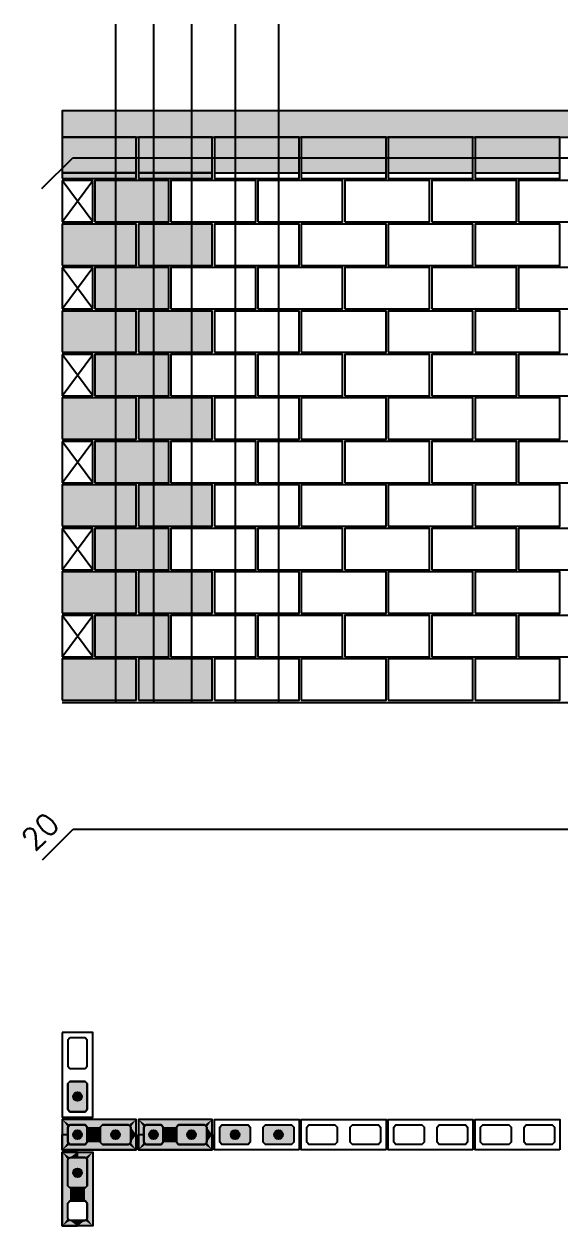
# Model space of a CAD drawing. Extents: x -1.9 to 86, y -1.6 to 61.
# Drawn here: x 8.35 to 13.29, y 18.22 to 29.28 of the extents above; entities that cross this region are included whole.
import ezdxf

# ---------------------------------------------------------------- set-up
doc = ezdxf.new("R2010")
doc.units = 0
doc.header["$MEASUREMENT"] = 0
for name, color, linetype in [('PENA_01', 1, 'CONTINUOUS'), ('PENA_02', 2, 'CONTINUOUS'), ('PENA_03', 3, 'CONTINUOUS'), ('PENA_05', 5, 'CONTINUOUS'), ('PENA_09', 254, 'CONTINUOUS'), ('PENA_11', 252, 'CONTINUOUS'), ('PENA_21', 100, 'CONTINUOUS')]:
    doc.layers.add(name, color=color, linetype=linetype)
doc.styles.get("Standard").update_dxf_attribs({"font": 'ROMANS.SHX'})

msp = doc.modelspace()

# ---------------------------------------------------------------- linework, layer by layer
at = {"layer": 'PENA_01', "linetype": 'Continuous'}
for p, q in [((8.703, 27.908), (9.383, 27.908)), ((9.403, 27.908), (10.083, 27.908)), ((10.103, 27.908), (10.883, 27.908)), ((10.903, 27.908), (11.683, 27.908)), ((11.703, 27.908), (12.483, 27.908)), ((12.503, 27.908), (13.283, 27.908))]:
    msp.add_line(p, q, dxfattribs=at)
for points in [[(8.773, 19.951), (8.753, 19.931), (8.753, 19.691), (8.773, 19.671), (8.913, 19.671), (8.933, 19.691), (8.933, 19.931), (8.913, 19.951), (8.773, 19.951)], [(8.773, 19.551), (8.753, 19.531), (8.753, 19.291), (8.773, 19.271), (8.913, 19.271), (8.933, 19.291), (8.933, 19.531), (8.913, 19.551), (8.773, 19.551)], [(8.773, 18.971), (8.913, 18.971), (8.933, 18.991), (8.933, 19.131), (8.913, 19.151), (8.773, 19.151), (8.753, 19.131), (8.753, 18.991), (8.773, 18.971)], [(9.073, 18.971), (9.313, 18.971), (9.333, 18.991), (9.333, 19.131), (9.313, 19.151), (9.073, 19.151), (9.053, 19.131), (9.053, 18.991), (9.073, 18.971)], [(9.473, 18.971), (9.613, 18.971), (9.633, 18.991), (9.633, 19.131), (9.613, 19.151), (9.473, 19.151), (9.453, 19.131), (9.453, 18.991), (9.473, 18.971)], [(9.773, 18.971), (10.013, 18.971), (10.033, 18.991), (10.033, 19.131), (10.013, 19.151), (9.773, 19.151), (9.753, 19.131), (9.753, 18.991), (9.773, 18.971)], [(10.433, 18.991), (10.413, 18.971), (10.173, 18.971), (10.153, 18.991), (10.153, 19.131), (10.173, 19.151), (10.413, 19.151), (10.433, 19.131), (10.433, 18.991)], [(10.833, 18.991), (10.813, 18.971), (10.573, 18.971), (10.553, 18.991), (10.553, 19.131), (10.573, 19.151), (10.813, 19.151), (10.833, 19.131), (10.833, 18.991)], [(11.233, 18.991), (11.213, 18.971), (10.973, 18.971), (10.953, 18.991), (10.953, 19.131), (10.973, 19.151), (11.213, 19.151), (11.233, 19.131), (11.233, 18.991)], [(11.633, 18.991), (11.613, 18.971), (11.373, 18.971), (11.353, 18.991), (11.353, 19.131), (11.373, 19.151), (11.613, 19.151), (11.633, 19.131), (11.633, 18.991)], [(12.033, 18.991), (12.013, 18.971), (11.773, 18.971), (11.753, 18.991), (11.753, 19.131), (11.773, 19.151), (12.013, 19.151), (12.033, 19.131), (12.033, 18.991)], [(12.433, 18.991), (12.413, 18.971), (12.173, 18.971), (12.153, 18.991), (12.153, 19.131), (12.173, 19.151), (12.413, 19.151), (12.433, 19.131), (12.433, 18.991)], [(12.833, 18.991), (12.813, 18.971), (12.573, 18.971), (12.553, 18.991), (12.553, 19.131), (12.573, 19.151), (12.813, 19.151), (12.833, 19.131), (12.833, 18.991)], [(13.233, 18.991), (13.213, 18.971), (12.973, 18.971), (12.953, 18.991), (12.953, 19.131), (12.973, 19.151), (13.213, 19.151), (13.233, 19.131), (13.233, 18.991)], [(8.753, 18.591), (8.753, 18.831), (8.773, 18.851), (8.913, 18.851), (8.933, 18.831), (8.933, 18.591), (8.913, 18.571), (8.773, 18.571), (8.753, 18.591)], [(8.753, 18.291), (8.753, 18.431), (8.773, 18.451), (8.913, 18.451), (8.933, 18.431), (8.933, 18.291), (8.913, 18.271), (8.773, 18.271), (8.753, 18.291)]]:
    msp.add_lwpolyline(points, dxfattribs=at)
at = {"layer": 'PENA_02', "linetype": 'Continuous'}
for p, q in [((8.983, 27.838), (8.703, 27.838)), ((8.703, 27.838), (8.703, 27.458)), ((8.983, 27.458), (8.983, 27.838)), ((8.703, 27.458), (8.983, 27.458)), ((8.983, 27.038), (8.703, 27.038)), ((8.703, 27.038), (8.703, 26.658)), ((8.983, 26.658), (8.983, 27.038)), ((8.703, 26.658), (8.983, 26.658)), ((8.983, 26.238), (8.703, 26.238)), ((8.703, 26.238), (8.703, 25.858)), ((8.983, 25.858), (8.983, 26.238)), ((8.703, 25.858), (8.983, 25.858)), ((8.983, 25.438), (8.703, 25.438)), ((8.703, 25.438), (8.703, 25.058)), ((8.983, 25.058), (8.983, 25.438)), ((8.703, 25.058), (8.983, 25.058)), ((8.983, 24.638), (8.703, 24.638)), ((8.703, 24.638), (8.703, 24.258)), ((8.983, 24.258), (8.983, 24.638)), ((8.703, 24.258), (8.983, 24.258)), ((8.983, 23.838), (8.703, 23.838)), ((8.703, 23.838), (8.703, 23.458)), ((8.983, 23.458), (8.983, 23.838)), ((8.703, 23.458), (8.983, 23.458)), ((8.703, 23.038), (20.783, 23.038))]:
    msp.add_line(p, q, dxfattribs=at)
for points in [[(8.703, 28.238), (20.783, 28.238), (20.783, 28.478), (8.703, 28.478), (8.703, 28.238)], [(8.703, 27.858), (9.383, 27.858), (9.383, 28.238), (8.703, 28.238), (8.703, 27.858)], [(9.403, 27.858), (10.083, 27.858), (10.083, 28.238), (9.403, 28.238), (9.403, 27.858)], [(10.103, 27.858), (10.883, 27.858), (10.883, 28.238), (10.103, 28.238), (10.103, 27.858)], [(10.903, 27.858), (11.683, 27.858), (11.683, 28.238), (10.903, 28.238), (10.903, 27.858)], [(11.703, 27.858), (12.483, 27.858), (12.483, 28.238), (11.703, 28.238), (11.703, 27.858)], [(12.503, 27.858), (13.283, 27.858), (13.283, 28.238), (12.503, 28.238), (12.503, 27.858)], [(9.003, 27.458), (9.683, 27.458), (9.683, 27.838), (9.003, 27.838), (9.003, 27.458)], [(9.703, 27.458), (10.483, 27.458), (10.483, 27.838), (9.703, 27.838), (9.703, 27.458)], [(10.503, 27.458), (11.283, 27.458), (11.283, 27.838), (10.503, 27.838), (10.503, 27.458)], [(11.303, 27.458), (12.083, 27.458), (12.083, 27.838), (11.303, 27.838), (11.303, 27.458)], [(12.103, 27.458), (12.883, 27.458), (12.883, 27.838), (12.103, 27.838), (12.103, 27.458)], [(12.903, 27.458), (13.683, 27.458), (13.683, 27.838), (12.903, 27.838), (12.903, 27.458)], [(8.703, 27.058), (9.383, 27.058), (9.383, 27.438), (8.703, 27.438), (8.703, 27.058)], [(9.403, 27.058), (10.083, 27.058), (10.083, 27.438), (9.403, 27.438), (9.403, 27.058)], [(10.103, 27.058), (10.883, 27.058), (10.883, 27.438), (10.103, 27.438), (10.103, 27.058)], [(10.903, 27.058), (11.683, 27.058), (11.683, 27.438), (10.903, 27.438), (10.903, 27.058)], [(11.703, 27.058), (12.483, 27.058), (12.483, 27.438), (11.703, 27.438), (11.703, 27.058)], [(12.503, 27.058), (13.283, 27.058), (13.283, 27.438), (12.503, 27.438), (12.503, 27.058)], [(9.003, 26.658), (9.683, 26.658), (9.683, 27.038), (9.003, 27.038), (9.003, 26.658)], [(9.703, 26.658), (10.483, 26.658), (10.483, 27.038), (9.703, 27.038), (9.703, 26.658)], [(10.503, 26.658), (11.283, 26.658), (11.283, 27.038), (10.503, 27.038), (10.503, 26.658)], [(11.303, 26.658), (12.083, 26.658), (12.083, 27.038), (11.303, 27.038), (11.303, 26.658)], [(12.103, 26.658), (12.883, 26.658), (12.883, 27.038), (12.103, 27.038), (12.103, 26.658)], [(12.903, 26.658), (13.683, 26.658), (13.683, 27.038), (12.903, 27.038), (12.903, 26.658)], [(8.703, 26.258), (9.383, 26.258), (9.383, 26.638), (8.703, 26.638), (8.703, 26.258)], [(9.403, 26.258), (10.083, 26.258), (10.083, 26.638), (9.403, 26.638), (9.403, 26.258)], [(10.103, 26.258), (10.883, 26.258), (10.883, 26.638), (10.103, 26.638), (10.103, 26.258)], [(10.903, 26.258), (11.683, 26.258), (11.683, 26.638), (10.903, 26.638), (10.903, 26.258)], [(11.703, 26.258), (12.483, 26.258), (12.483, 26.638), (11.703, 26.638), (11.703, 26.258)], [(12.503, 26.258), (13.283, 26.258), (13.283, 26.638), (12.503, 26.638), (12.503, 26.258)], [(9.003, 25.858), (9.683, 25.858), (9.683, 26.238), (9.003, 26.238), (9.003, 25.858)], [(9.703, 25.858), (10.483, 25.858), (10.483, 26.238), (9.703, 26.238), (9.703, 25.858)], [(10.503, 25.858), (11.283, 25.858), (11.283, 26.238), (10.503, 26.238), (10.503, 25.858)], [(11.303, 25.858), (12.083, 25.858), (12.083, 26.238), (11.303, 26.238), (11.303, 25.858)], [(12.103, 25.858), (12.883, 25.858), (12.883, 26.238), (12.103, 26.238), (12.103, 25.858)], [(12.903, 25.858), (13.683, 25.858), (13.683, 26.238), (12.903, 26.238), (12.903, 25.858)], [(8.703, 25.458), (9.383, 25.458), (9.383, 25.838), (8.703, 25.838), (8.703, 25.458)], [(9.403, 25.458), (10.083, 25.458), (10.083, 25.838), (9.403, 25.838), (9.403, 25.458)], [(10.103, 25.458), (10.883, 25.458), (10.883, 25.838), (10.103, 25.838), (10.103, 25.458)], [(10.903, 25.458), (11.683, 25.458), (11.683, 25.838), (10.903, 25.838), (10.903, 25.458)], [(11.703, 25.458), (12.483, 25.458), (12.483, 25.838), (11.703, 25.838), (11.703, 25.458)], [(12.503, 25.458), (13.283, 25.458), (13.283, 25.838), (12.503, 25.838), (12.503, 25.458)], [(9.003, 25.058), (9.683, 25.058), (9.683, 25.438), (9.003, 25.438), (9.003, 25.058)], [(9.703, 25.058), (10.483, 25.058), (10.483, 25.438), (9.703, 25.438), (9.703, 25.058)], [(10.503, 25.058), (11.283, 25.058), (11.283, 25.438), (10.503, 25.438), (10.503, 25.058)], [(11.303, 25.058), (12.083, 25.058), (12.083, 25.438), (11.303, 25.438), (11.303, 25.058)], [(12.103, 25.058), (12.883, 25.058), (12.883, 25.438), (12.103, 25.438), (12.103, 25.058)], [(12.903, 25.058), (13.683, 25.058), (13.683, 25.438), (12.903, 25.438), (12.903, 25.058)], [(8.703, 24.658), (9.383, 24.658), (9.383, 25.038), (8.703, 25.038), (8.703, 24.658)], [(9.403, 24.658), (10.083, 24.658), (10.083, 25.038), (9.403, 25.038), (9.403, 24.658)], [(10.103, 24.658), (10.883, 24.658), (10.883, 25.038), (10.103, 25.038), (10.103, 24.658)], [(10.903, 24.658), (11.683, 24.658), (11.683, 25.038), (10.903, 25.038), (10.903, 24.658)], [(11.703, 24.658), (12.483, 24.658), (12.483, 25.038), (11.703, 25.038), (11.703, 24.658)], [(12.503, 24.658), (13.283, 24.658), (13.283, 25.038), (12.503, 25.038), (12.503, 24.658)], [(9.003, 24.258), (9.683, 24.258), (9.683, 24.638), (9.003, 24.638), (9.003, 24.258)], [(9.703, 24.258), (10.483, 24.258), (10.483, 24.638), (9.703, 24.638), (9.703, 24.258)], [(10.503, 24.258), (11.283, 24.258), (11.283, 24.638), (10.503, 24.638), (10.503, 24.258)], [(11.303, 24.258), (12.083, 24.258), (12.083, 24.638), (11.303, 24.638), (11.303, 24.258)], [(12.103, 24.258), (12.883, 24.258), (12.883, 24.638), (12.103, 24.638), (12.103, 24.258)], [(12.903, 24.258), (13.683, 24.258), (13.683, 24.638), (12.903, 24.638), (12.903, 24.258)], [(8.703, 23.858), (9.383, 23.858), (9.383, 24.238), (8.703, 24.238), (8.703, 23.858)], [(9.403, 23.858), (10.083, 23.858), (10.083, 24.238), (9.403, 24.238), (9.403, 23.858)], [(10.103, 23.858), (10.883, 23.858), (10.883, 24.238), (10.103, 24.238), (10.103, 23.858)], [(10.903, 23.858), (11.683, 23.858), (11.683, 24.238), (10.903, 24.238), (10.903, 23.858)], [(11.703, 23.858), (12.483, 23.858), (12.483, 24.238), (11.703, 24.238), (11.703, 23.858)], [(12.503, 23.858), (13.283, 23.858), (13.283, 24.238), (12.503, 24.238), (12.503, 23.858)], [(9.003, 23.458), (9.683, 23.458), (9.683, 23.838), (9.003, 23.838), (9.003, 23.458)], [(9.703, 23.458), (10.483, 23.458), (10.483, 23.838), (9.703, 23.838), (9.703, 23.458)], [(10.503, 23.458), (11.283, 23.458), (11.283, 23.838), (10.503, 23.838), (10.503, 23.458)], [(11.303, 23.458), (12.083, 23.458), (12.083, 23.838), (11.303, 23.838), (11.303, 23.458)], [(12.103, 23.458), (12.883, 23.458), (12.883, 23.838), (12.103, 23.838), (12.103, 23.458)], [(12.903, 23.458), (13.683, 23.458), (13.683, 23.838), (12.903, 23.838), (12.903, 23.458)], [(8.703, 23.058), (9.383, 23.058), (9.383, 23.438), (8.703, 23.438), (8.703, 23.058)], [(9.403, 23.058), (10.083, 23.058), (10.083, 23.438), (9.403, 23.438), (9.403, 23.058)], [(10.103, 23.058), (10.883, 23.058), (10.883, 23.438), (10.103, 23.438), (10.103, 23.058)], [(10.903, 23.058), (11.683, 23.058), (11.683, 23.438), (10.903, 23.438), (10.903, 23.058)], [(11.703, 23.058), (12.483, 23.058), (12.483, 23.438), (11.703, 23.438), (11.703, 23.058)], [(12.503, 23.058), (13.283, 23.058), (13.283, 23.438), (12.503, 23.438), (12.503, 23.058)], [(8.703, 20.001), (8.703, 19.221), (8.983, 19.221), (8.983, 20.001), (8.703, 20.001)], [(8.703, 18.921), (9.383, 18.921), (9.383, 19.201), (8.703, 19.201), (8.703, 18.921)], [(9.403, 18.921), (10.083, 18.921), (10.083, 19.201), (9.403, 19.201), (9.403, 18.921)], [(10.883, 18.921), (10.103, 18.921), (10.103, 19.201), (10.883, 19.201), (10.883, 18.921)], [(11.683, 18.921), (10.903, 18.921), (10.903, 19.201), (11.683, 19.201), (11.683, 18.921)], [(12.483, 18.921), (11.703, 18.921), (11.703, 19.201), (12.483, 19.201), (12.483, 18.921)], [(13.283, 18.921), (12.503, 18.921), (12.503, 19.201), (13.283, 19.201), (13.283, 18.921)], [(8.703, 18.221), (8.703, 18.901), (8.983, 18.901), (8.983, 18.221), (8.703, 18.221)]]:
    msp.add_lwpolyline(points, dxfattribs=at)
at = {"layer": 'PENA_03', "linetype": 'Continuous'}
for p, q in [((8.703, 27.458), (8.983, 27.838)), ((8.983, 27.458), (8.703, 27.838)), ((8.703, 26.658), (8.983, 27.038)), ((8.983, 26.658), (8.703, 27.038)), ((8.703, 25.858), (8.983, 26.238)), ((8.983, 25.858), (8.703, 26.238)), ((8.703, 25.058), (8.983, 25.438)), ((8.983, 25.058), (8.703, 25.438)), ((8.703, 24.258), (8.983, 24.638)), ((8.983, 24.258), (8.703, 24.638)), ((8.703, 23.458), (8.983, 23.838)), ((8.983, 23.458), (8.703, 23.838))]:
    msp.add_line(p, q, dxfattribs=at)
for points in [[(8.773, 19.271), (8.753, 19.291), (8.753, 19.531), (8.773, 19.551), (8.913, 19.551), (8.933, 19.531), (8.933, 19.291), (8.913, 19.271), (8.773, 19.271)], [(8.913, 19.151), (8.933, 19.131), (8.933, 18.991), (8.913, 18.971), (8.773, 18.971), (8.753, 18.991), (8.753, 19.131), (8.773, 19.151), (8.913, 19.151)], [(9.333, 18.991), (9.313, 18.971), (9.073, 18.971), (9.053, 18.991), (9.053, 19.131), (9.073, 19.151), (9.313, 19.151), (9.333, 19.131), (9.333, 18.991)], [(9.613, 19.151), (9.633, 19.131), (9.633, 18.991), (9.613, 18.971), (9.473, 18.971), (9.453, 18.991), (9.453, 19.131), (9.473, 19.151), (9.613, 19.151)], [(10.033, 18.991), (10.013, 18.971), (9.773, 18.971), (9.753, 18.991), (9.753, 19.131), (9.773, 19.151), (10.013, 19.151), (10.033, 19.131), (10.033, 18.991)], [(10.153, 19.131), (10.173, 19.151), (10.413, 19.151), (10.433, 19.131), (10.433, 18.991), (10.413, 18.971), (10.173, 18.971), (10.153, 18.991), (10.153, 19.131)], [(10.553, 19.131), (10.573, 19.151), (10.813, 19.151), (10.833, 19.131), (10.833, 18.991), (10.813, 18.971), (10.573, 18.971), (10.553, 18.991), (10.553, 19.131)], [(8.913, 18.851), (8.933, 18.831), (8.933, 18.591), (8.913, 18.571), (8.773, 18.571), (8.753, 18.591), (8.753, 18.831), (8.773, 18.851), (8.913, 18.851)]]:
    msp.add_lwpolyline(points, dxfattribs=at)
for centre in [(8.843, 19.411), (8.843, 19.061), (9.193, 19.061), (9.543, 19.061), (9.893, 19.061), (10.293, 19.061), (10.693, 19.061), (8.843, 18.711)]:
    msp.add_circle(centre, 0.04, dxfattribs=at)
for points in [[(8.883, 19.411), (8.823, 19.446), (8.805, 19.425)], [(8.883, 19.411), (8.805, 19.425), (8.805, 19.397)], [(8.883, 19.411), (8.805, 19.397), (8.823, 19.376)], [(8.883, 19.411), (8.85, 19.451), (8.823, 19.446)], [(8.883, 19.411), (8.823, 19.376), (8.85, 19.372)], [(8.883, 19.411), (8.873, 19.437), (8.85, 19.451)], [(8.883, 19.411), (8.85, 19.372), (8.873, 19.385)], [(8.883, 19.411), (8.873, 19.385), (8.883, 19.411)], [(8.883, 19.061), (8.823, 19.096), (8.805, 19.075)], [(8.883, 19.061), (8.805, 19.075), (8.805, 19.047)], [(8.883, 19.061), (8.805, 19.047), (8.823, 19.026)], [(8.883, 19.061), (8.85, 19.101), (8.823, 19.096)], [(8.883, 19.061), (8.823, 19.026), (8.85, 19.022)], [(8.883, 19.061), (8.873, 19.087), (8.85, 19.101)], [(8.883, 19.061), (8.85, 19.022), (8.873, 19.035)], [(8.883, 19.061), (8.873, 19.035), (8.883, 19.061)], [(9.233, 19.061), (9.173, 19.096), (9.155, 19.075)], [(9.233, 19.061), (9.155, 19.075), (9.155, 19.047)], [(9.233, 19.061), (9.155, 19.047), (9.173, 19.026)], [(9.233, 19.061), (9.2, 19.101), (9.173, 19.096)], [(9.233, 19.061), (9.173, 19.026), (9.2, 19.022)], [(9.233, 19.061), (9.223, 19.087), (9.2, 19.101)], [(9.233, 19.061), (9.2, 19.022), (9.223, 19.035)], [(9.233, 19.061), (9.223, 19.035), (9.233, 19.061)], [(9.583, 19.061), (9.523, 19.096), (9.505, 19.075)], [(9.583, 19.061), (9.505, 19.075), (9.505, 19.047)], [(9.583, 19.061), (9.505, 19.047), (9.523, 19.026)], [(9.583, 19.061), (9.55, 19.101), (9.523, 19.096)], [(9.583, 19.061), (9.523, 19.026), (9.55, 19.022)], [(9.583, 19.061), (9.573, 19.087), (9.55, 19.101)], [(9.583, 19.061), (9.55, 19.022), (9.573, 19.035)], [(9.583, 19.061), (9.573, 19.035), (9.583, 19.061)], [(9.933, 19.061), (9.873, 19.096), (9.855, 19.075)], [(9.933, 19.061), (9.855, 19.075), (9.855, 19.047)], [(9.933, 19.061), (9.855, 19.047), (9.873, 19.026)], [(9.933, 19.061), (9.9, 19.101), (9.873, 19.096)], [(9.933, 19.061), (9.873, 19.026), (9.9, 19.022)], [(9.933, 19.061), (9.923, 19.087), (9.9, 19.101)], [(9.933, 19.061), (9.9, 19.022), (9.923, 19.035)], [(9.933, 19.061), (9.923, 19.035), (9.933, 19.061)], [(10.333, 19.061), (10.273, 19.096), (10.255, 19.075)], [(10.333, 19.061), (10.255, 19.075), (10.255, 19.047)], [(10.333, 19.061), (10.255, 19.047), (10.273, 19.026)], [(10.333, 19.061), (10.3, 19.101), (10.273, 19.096)], [(10.333, 19.061), (10.273, 19.026), (10.3, 19.022)], [(10.333, 19.061), (10.323, 19.087), (10.3, 19.101)], [(10.333, 19.061), (10.3, 19.022), (10.323, 19.035)], [(10.333, 19.061), (10.323, 19.035), (10.333, 19.061)], [(10.733, 19.061), (10.673, 19.096), (10.655, 19.075)], [(10.733, 19.061), (10.655, 19.075), (10.655, 19.047)], [(10.733, 19.061), (10.655, 19.047), (10.673, 19.026)], [(10.733, 19.061), (10.7, 19.101), (10.673, 19.096)], [(10.733, 19.061), (10.673, 19.026), (10.7, 19.022)], [(10.733, 19.061), (10.723, 19.087), (10.7, 19.101)], [(10.733, 19.061), (10.7, 19.022), (10.723, 19.035)], [(10.733, 19.061), (10.723, 19.035), (10.733, 19.061)], [(8.883, 18.711), (8.823, 18.746), (8.805, 18.725)], [(8.883, 18.711), (8.805, 18.725), (8.805, 18.697)], [(8.883, 18.711), (8.805, 18.697), (8.823, 18.676)], [(8.883, 18.711), (8.85, 18.751), (8.823, 18.746)], [(8.883, 18.711), (8.823, 18.676), (8.85, 18.672)], [(8.883, 18.711), (8.873, 18.737), (8.85, 18.751)], [(8.883, 18.711), (8.85, 18.672), (8.873, 18.685)], [(8.883, 18.711), (8.873, 18.685), (8.883, 18.711)]]:
    msp.add_solid(points, dxfattribs=at)
at = {"layer": 'PENA_05', "linetype": 'Continuous'}
for p, q in [((8.516, 27.765), (8.799, 28.048)), ((8.799, 28.048), (20.679, 28.048)), ((8.52, 21.588), (8.803, 21.871)), ((8.803, 21.871), (20.683, 21.871))]:
    msp.add_line(p, q, dxfattribs=at)
for points in [[(9.193, 29.278), (9.193, 23.038)], [(9.543, 29.278), (9.543, 23.038)], [(9.893, 29.278), (9.893, 23.038)], [(10.293, 29.278), (10.293, 23.038)], [(10.693, 29.278), (10.693, 23.038)]]:
    msp.add_lwpolyline(points, dxfattribs=at)
at = {"layer": 'PENA_09', "linetype": 'Continuous'}
for points in [[(8.703, 27.908), (9.383, 27.908), (9.383, 28.238), (8.703, 28.238), (8.703, 27.908)], [(9.403, 27.908), (10.083, 27.908), (10.083, 28.238), (9.403, 28.238), (9.403, 27.908)], [(10.103, 27.908), (10.883, 27.908), (10.883, 28.238), (10.103, 28.238), (10.103, 27.908)], [(10.903, 27.908), (11.683, 27.908), (11.683, 28.238), (10.903, 28.238), (10.903, 27.908)], [(11.703, 27.908), (12.483, 27.908), (12.483, 28.238), (11.703, 28.238), (11.703, 27.908)], [(12.503, 27.908), (13.283, 27.908), (13.283, 28.238), (12.503, 28.238), (12.503, 27.908)]]:
    msp.add_lwpolyline(points, dxfattribs=at)
for points in [[(8.703, 27.908), (9.383, 27.908), (9.383, 28.238)], [(8.703, 27.908), (9.383, 28.238), (8.703, 28.238)], [(8.703, 27.908), (8.703, 28.238), (8.703, 27.908)], [(9.403, 27.908), (10.083, 27.908), (10.083, 28.238)], [(9.403, 27.908), (10.083, 28.238), (9.403, 28.238)], [(9.403, 27.908), (9.403, 28.238), (9.403, 27.908)], [(10.103, 27.908), (10.883, 27.908), (10.883, 28.238)], [(10.103, 27.908), (10.883, 28.238), (10.103, 28.238)], [(10.103, 27.908), (10.103, 28.238), (10.103, 27.908)], [(10.903, 27.908), (11.683, 27.908), (11.683, 28.238)], [(10.903, 27.908), (11.683, 28.238), (10.903, 28.238)], [(10.903, 27.908), (10.903, 28.238), (10.903, 27.908)], [(11.703, 27.908), (12.483, 27.908), (12.483, 28.238)], [(11.703, 27.908), (12.483, 28.238), (11.703, 28.238)], [(11.703, 27.908), (11.703, 28.238), (11.703, 27.908)], [(12.503, 27.908), (13.283, 27.908), (13.283, 28.238)], [(12.503, 27.908), (13.283, 28.238), (12.503, 28.238)], [(12.503, 27.908), (12.503, 28.238), (12.503, 27.908)]]:
    msp.add_solid(points, dxfattribs=at)
at = {"layer": 'PENA_11', "linetype": 'Continuous'}
for points in [[(8.703, 28.238), (20.783, 28.238), (20.783, 28.478)], [(8.703, 28.238), (20.783, 28.478), (8.703, 28.478)], [(8.703, 28.238), (8.703, 28.478), (8.703, 28.238)], [(8.773, 19.271), (8.753, 19.531), (8.773, 19.551)], [(8.773, 19.271), (8.753, 19.291), (8.753, 19.531)], [(8.773, 19.271), (8.773, 19.551), (8.913, 19.551)], [(8.773, 19.271), (8.913, 19.551), (8.933, 19.531)], [(8.773, 19.271), (8.933, 19.531), (8.933, 19.291)], [(8.773, 19.271), (8.933, 19.291), (8.913, 19.271)], [(8.773, 19.271), (8.913, 19.271), (8.773, 19.271)], [(8.913, 19.151), (8.773, 18.971), (8.753, 18.991)], [(8.913, 19.151), (8.753, 18.991), (8.753, 19.131)], [(8.913, 19.151), (8.753, 19.131), (8.773, 19.151)], [(8.913, 19.151), (8.913, 18.971), (8.773, 18.971)], [(8.913, 19.151), (8.773, 19.151), (8.913, 19.151)], [(8.913, 19.151), (8.933, 19.131), (8.933, 18.991)], [(8.913, 19.151), (8.933, 18.991), (8.913, 18.971)], [(9.333, 18.991), (9.053, 19.131), (9.073, 19.151)], [(9.333, 18.991), (9.053, 18.991), (9.053, 19.131)], [(9.333, 18.991), (9.073, 19.151), (9.313, 19.151)], [(9.333, 18.991), (9.313, 19.151), (9.333, 19.131)], [(9.333, 18.991), (9.333, 19.131), (9.333, 18.991)], [(9.613, 19.151), (9.473, 18.971), (9.453, 18.991)], [(9.613, 19.151), (9.453, 18.991), (9.453, 19.131)], [(9.613, 19.151), (9.453, 19.131), (9.473, 19.151)], [(9.613, 19.151), (9.613, 18.971), (9.473, 18.971)], [(9.613, 19.151), (9.473, 19.151), (9.613, 19.151)], [(9.613, 19.151), (9.633, 19.131), (9.633, 18.991)], [(9.613, 19.151), (9.633, 18.991), (9.613, 18.971)], [(10.033, 18.991), (9.753, 19.131), (9.773, 19.151)], [(10.033, 18.991), (9.753, 18.991), (9.753, 19.131)], [(10.033, 18.991), (9.773, 19.151), (10.013, 19.151)], [(10.033, 18.991), (10.013, 19.151), (10.033, 19.131)], [(10.033, 18.991), (10.033, 19.131), (10.033, 18.991)], [(10.153, 19.131), (10.173, 19.151), (10.413, 19.151)], [(10.153, 19.131), (10.413, 19.151), (10.433, 19.131)], [(10.153, 19.131), (10.433, 19.131), (10.433, 18.991)], [(10.153, 19.131), (10.433, 18.991), (10.413, 18.971)], [(10.153, 19.131), (10.413, 18.971), (10.173, 18.971)], [(10.153, 19.131), (10.173, 18.971), (10.153, 18.991)], [(10.153, 19.131), (10.153, 18.991), (10.153, 19.131)], [(10.553, 19.131), (10.573, 19.151), (10.813, 19.151)], [(10.553, 19.131), (10.813, 19.151), (10.833, 19.131)], [(10.553, 19.131), (10.833, 19.131), (10.833, 18.991)], [(10.553, 19.131), (10.833, 18.991), (10.813, 18.971)], [(10.553, 19.131), (10.813, 18.971), (10.573, 18.971)], [(10.553, 19.131), (10.573, 18.971), (10.553, 18.991)], [(10.553, 19.131), (10.553, 18.991), (10.553, 19.131)], [(9.333, 18.991), (9.073, 18.971), (9.053, 18.991)], [(9.333, 18.991), (9.313, 18.971), (9.073, 18.971)], [(10.033, 18.991), (9.773, 18.971), (9.753, 18.991)], [(10.033, 18.991), (10.013, 18.971), (9.773, 18.971)], [(8.913, 18.851), (8.773, 18.571), (8.753, 18.591)], [(8.913, 18.851), (8.753, 18.591), (8.753, 18.831)], [(8.913, 18.851), (8.753, 18.831), (8.773, 18.851)], [(8.913, 18.851), (8.913, 18.571), (8.773, 18.571)], [(8.913, 18.851), (8.773, 18.851), (8.913, 18.851)], [(8.913, 18.851), (8.933, 18.831), (8.933, 18.591)], [(8.913, 18.851), (8.933, 18.591), (8.913, 18.571)]]:
    msp.add_solid(points, dxfattribs=at)
at = {"layer": 'PENA_21', "linetype": 'Continuous'}
for points in [[(8.703, 27.858), (9.383, 27.858), (9.383, 27.908), (8.703, 27.908), (8.703, 27.858)], [(9.403, 27.858), (10.083, 27.858), (10.083, 27.908), (9.403, 27.908), (9.403, 27.858)], [(9.003, 27.458), (9.683, 27.458), (9.683, 27.838), (9.003, 27.838), (9.003, 27.458)], [(8.703, 27.058), (9.383, 27.058), (9.383, 27.438), (8.703, 27.438), (8.703, 27.058)], [(9.403, 27.058), (10.083, 27.058), (10.083, 27.438), (9.403, 27.438), (9.403, 27.058)], [(9.003, 26.658), (9.683, 26.658), (9.683, 27.038), (9.003, 27.038), (9.003, 26.658)], [(8.703, 26.258), (9.383, 26.258), (9.383, 26.638), (8.703, 26.638), (8.703, 26.258)], [(9.403, 26.258), (10.083, 26.258), (10.083, 26.638), (9.403, 26.638), (9.403, 26.258)], [(9.003, 25.858), (9.683, 25.858), (9.683, 26.238), (9.003, 26.238), (9.003, 25.858)], [(8.703, 25.458), (9.383, 25.458), (9.383, 25.838), (8.703, 25.838), (8.703, 25.458)], [(9.403, 25.458), (10.083, 25.458), (10.083, 25.838), (9.403, 25.838), (9.403, 25.458)], [(9.003, 25.058), (9.683, 25.058), (9.683, 25.438), (9.003, 25.438), (9.003, 25.058)], [(8.703, 24.658), (9.383, 24.658), (9.383, 25.038), (8.703, 25.038), (8.703, 24.658)], [(9.403, 24.658), (10.083, 24.658), (10.083, 25.038), (9.403, 25.038), (9.403, 24.658)], [(9.003, 24.258), (9.683, 24.258), (9.683, 24.638), (9.003, 24.638), (9.003, 24.258)], [(8.703, 23.858), (9.383, 23.858), (9.383, 24.238), (8.703, 24.238), (8.703, 23.858)], [(9.403, 23.858), (10.083, 23.858), (10.083, 24.238), (9.403, 24.238), (9.403, 23.858)], [(9.003, 23.458), (9.683, 23.458), (9.683, 23.838), (9.003, 23.838), (9.003, 23.458)], [(8.703, 23.058), (9.383, 23.058), (9.383, 23.438), (8.703, 23.438), (8.703, 23.058)], [(9.403, 23.058), (10.083, 23.058), (10.083, 23.438), (9.403, 23.438), (9.403, 23.058)], [(8.703, 19.061), (8.753, 19.061), (8.753, 19.131), (8.773, 19.151), (8.913, 19.151), (8.933, 19.131), (8.933, 19.061), (9.053, 19.061), (9.053, 19.131), (9.073, 19.151), (9.313, 19.151), (9.333, 19.131), (9.333, 19.061), (9.383, 19.061), (9.383, 19.201), (8.703, 19.201), (8.703, 19.061)], [(9.403, 19.061), (9.453, 19.061), (9.453, 19.131), (9.473, 19.151), (9.613, 19.151), (9.633, 19.131), (9.633, 19.061), (9.753, 19.061), (9.753, 19.131), (9.773, 19.151), (10.013, 19.151), (10.033, 19.131), (10.033, 19.061), (10.083, 19.061), (10.083, 19.201), (9.403, 19.201), (9.403, 19.061)], [(8.703, 19.061), (8.753, 19.061), (8.753, 18.991), (8.773, 18.971), (8.913, 18.971), (8.933, 18.991), (8.933, 19.061), (9.053, 19.061), (9.053, 18.991), (9.073, 18.971), (9.313, 18.971), (9.333, 18.991), (9.333, 19.061), (9.383, 19.061), (9.383, 18.921), (8.703, 18.921), (8.703, 19.061)], [(9.403, 19.061), (9.453, 19.061), (9.453, 18.991), (9.473, 18.971), (9.613, 18.971), (9.633, 18.991), (9.633, 19.061), (9.753, 19.061), (9.753, 18.991), (9.773, 18.971), (10.013, 18.971), (10.033, 18.991), (10.033, 19.061), (10.083, 19.061), (10.083, 18.921), (9.403, 18.921), (9.403, 19.061)], [(8.843, 18.221), (8.843, 18.271), (8.773, 18.271), (8.753, 18.291), (8.753, 18.431), (8.773, 18.451), (8.843, 18.451), (8.843, 18.571), (8.773, 18.571), (8.753, 18.591), (8.753, 18.831), (8.773, 18.851), (8.843, 18.851), (8.843, 18.901), (8.703, 18.901), (8.703, 18.221), (8.843, 18.221)], [(8.843, 18.221), (8.843, 18.271), (8.913, 18.271), (8.933, 18.291), (8.933, 18.431), (8.913, 18.451), (8.843, 18.451), (8.843, 18.571), (8.913, 18.571), (8.933, 18.591), (8.933, 18.831), (8.913, 18.851), (8.843, 18.851), (8.843, 18.901), (8.983, 18.901), (8.983, 18.221), (8.843, 18.221)]]:
    msp.add_lwpolyline(points, dxfattribs=at)
for points in [[(8.703, 27.858), (9.383, 27.858), (9.383, 27.908)], [(8.703, 27.858), (9.383, 27.908), (8.703, 27.908)], [(8.703, 27.858), (8.703, 27.908), (8.703, 27.858)], [(9.403, 27.858), (10.083, 27.858), (10.083, 27.908)], [(9.403, 27.858), (10.083, 27.908), (9.403, 27.908)], [(9.403, 27.858), (9.403, 27.908), (9.403, 27.858)], [(9.003, 27.458), (9.683, 27.458), (9.683, 27.838)], [(9.003, 27.458), (9.683, 27.838), (9.003, 27.838)], [(9.003, 27.458), (9.003, 27.838), (9.003, 27.458)], [(8.703, 27.058), (9.383, 27.058), (9.383, 27.438)], [(8.703, 27.058), (9.383, 27.438), (8.703, 27.438)], [(8.703, 27.058), (8.703, 27.438), (8.703, 27.058)], [(9.403, 27.058), (10.083, 27.058), (10.083, 27.438)], [(9.403, 27.058), (10.083, 27.438), (9.403, 27.438)], [(9.403, 27.058), (9.403, 27.438), (9.403, 27.058)], [(9.003, 26.658), (9.683, 26.658), (9.683, 27.038)], [(9.003, 26.658), (9.683, 27.038), (9.003, 27.038)], [(9.003, 26.658), (9.003, 27.038), (9.003, 26.658)], [(8.703, 26.258), (9.383, 26.258), (9.383, 26.638)], [(8.703, 26.258), (9.383, 26.638), (8.703, 26.638)], [(8.703, 26.258), (8.703, 26.638), (8.703, 26.258)], [(9.403, 26.258), (10.083, 26.258), (10.083, 26.638)], [(9.403, 26.258), (10.083, 26.638), (9.403, 26.638)], [(9.403, 26.258), (9.403, 26.638), (9.403, 26.258)], [(9.003, 25.858), (9.683, 25.858), (9.683, 26.238)], [(9.003, 25.858), (9.683, 26.238), (9.003, 26.238)], [(9.003, 25.858), (9.003, 26.238), (9.003, 25.858)], [(8.703, 25.458), (9.383, 25.458), (9.383, 25.838)], [(8.703, 25.458), (9.383, 25.838), (8.703, 25.838)], [(8.703, 25.458), (8.703, 25.838), (8.703, 25.458)], [(9.403, 25.458), (10.083, 25.458), (10.083, 25.838)], [(9.403, 25.458), (10.083, 25.838), (9.403, 25.838)], [(9.403, 25.458), (9.403, 25.838), (9.403, 25.458)], [(9.003, 25.058), (9.683, 25.058), (9.683, 25.438)], [(9.003, 25.058), (9.683, 25.438), (9.003, 25.438)], [(9.003, 25.058), (9.003, 25.438), (9.003, 25.058)], [(8.703, 24.658), (9.383, 24.658), (9.383, 25.038)], [(8.703, 24.658), (9.383, 25.038), (8.703, 25.038)], [(8.703, 24.658), (8.703, 25.038), (8.703, 24.658)], [(9.403, 24.658), (10.083, 24.658), (10.083, 25.038)], [(9.403, 24.658), (10.083, 25.038), (9.403, 25.038)], [(9.403, 24.658), (9.403, 25.038), (9.403, 24.658)], [(9.003, 24.258), (9.683, 24.258), (9.683, 24.638)], [(9.003, 24.258), (9.683, 24.638), (9.003, 24.638)], [(9.003, 24.258), (9.003, 24.638), (9.003, 24.258)], [(8.703, 23.858), (9.383, 23.858), (9.383, 24.238)], [(8.703, 23.858), (9.383, 24.238), (8.703, 24.238)], [(8.703, 23.858), (8.703, 24.238), (8.703, 23.858)], [(9.403, 23.858), (10.083, 23.858), (10.083, 24.238)], [(9.403, 23.858), (10.083, 24.238), (9.403, 24.238)], [(9.403, 23.858), (9.403, 24.238), (9.403, 23.858)], [(9.003, 23.458), (9.683, 23.458), (9.683, 23.838)], [(9.003, 23.458), (9.683, 23.838), (9.003, 23.838)], [(9.003, 23.458), (9.003, 23.838), (9.003, 23.458)], [(8.703, 23.058), (9.383, 23.058), (9.383, 23.438)], [(8.703, 23.058), (9.383, 23.438), (8.703, 23.438)], [(8.703, 23.058), (8.703, 23.438), (8.703, 23.058)], [(9.403, 23.058), (10.083, 23.058), (10.083, 23.438)], [(9.403, 23.058), (10.083, 23.438), (9.403, 23.438)], [(9.403, 23.058), (9.403, 23.438), (9.403, 23.058)], [(9.383, 19.201), (8.703, 19.201), (8.773, 19.151)], [(8.703, 19.201), (8.703, 19.061), (8.753, 19.061)], [(8.703, 19.201), (8.753, 19.061), (8.753, 19.131)], [(8.703, 19.201), (8.753, 19.131), (8.773, 19.151)], [(9.383, 19.201), (8.773, 19.151), (8.913, 19.151)], [(9.383, 19.201), (8.913, 19.151), (8.933, 19.131)], [(9.383, 19.201), (8.933, 19.131), (9.073, 19.151)], [(8.933, 19.131), (9.053, 19.131), (9.073, 19.151)], [(8.933, 19.131), (8.933, 19.061), (9.053, 19.061)], [(8.933, 19.131), (9.053, 19.061), (9.053, 19.131)], [(9.383, 19.201), (9.073, 19.151), (9.313, 19.151)], [(9.383, 19.201), (9.313, 19.151), (9.333, 19.131)], [(9.383, 19.201), (9.333, 19.131), (9.383, 19.061)], [(9.383, 19.061), (9.333, 19.131), (9.333, 19.061)], [(10.083, 19.201), (9.403, 19.201), (9.473, 19.151)], [(9.403, 19.201), (9.403, 19.061), (9.453, 19.061)], [(9.403, 19.201), (9.453, 19.061), (9.453, 19.131)], [(9.403, 19.201), (9.453, 19.131), (9.473, 19.151)], [(10.083, 19.201), (9.473, 19.151), (9.613, 19.151)], [(10.083, 19.201), (9.613, 19.151), (9.633, 19.131)], [(10.083, 19.201), (9.633, 19.131), (9.773, 19.151)], [(9.633, 19.131), (9.753, 19.131), (9.773, 19.151)], [(9.633, 19.131), (9.633, 19.061), (9.753, 19.061)], [(9.633, 19.131), (9.753, 19.061), (9.753, 19.131)], [(10.083, 19.201), (9.773, 19.151), (10.013, 19.151)], [(10.083, 19.201), (10.013, 19.151), (10.033, 19.131)], [(10.083, 19.201), (10.033, 19.131), (10.083, 19.061)], [(10.083, 19.061), (10.033, 19.131), (10.033, 19.061)], [(8.703, 18.921), (8.703, 19.061), (8.753, 19.061)], [(8.703, 18.921), (8.753, 19.061), (8.753, 18.991)], [(8.933, 18.991), (8.933, 19.061), (9.053, 19.061)], [(8.933, 18.991), (9.053, 19.061), (9.053, 18.991)], [(9.383, 18.921), (9.333, 18.991), (9.383, 19.061)], [(9.383, 19.061), (9.333, 18.991), (9.333, 19.061)], [(9.403, 18.921), (9.403, 19.061), (9.453, 19.061)], [(9.403, 18.921), (9.453, 19.061), (9.453, 18.991)], [(9.633, 18.991), (9.633, 19.061), (9.753, 19.061)], [(9.633, 18.991), (9.753, 19.061), (9.753, 18.991)], [(10.083, 18.921), (10.033, 18.991), (10.083, 19.061)], [(10.083, 19.061), (10.033, 18.991), (10.033, 19.061)], [(8.703, 18.921), (8.753, 18.991), (8.773, 18.971)], [(9.383, 18.921), (8.703, 18.921), (8.773, 18.971)], [(9.383, 18.921), (8.773, 18.971), (8.913, 18.971)], [(9.383, 18.921), (8.913, 18.971), (8.933, 18.991)], [(9.383, 18.921), (8.933, 18.991), (9.073, 18.971)], [(8.933, 18.991), (9.053, 18.991), (9.073, 18.971)], [(9.383, 18.921), (9.073, 18.971), (9.313, 18.971)], [(9.383, 18.921), (9.313, 18.971), (9.333, 18.991)], [(9.403, 18.921), (9.453, 18.991), (9.473, 18.971)], [(10.083, 18.921), (9.403, 18.921), (9.473, 18.971)], [(10.083, 18.921), (9.473, 18.971), (9.613, 18.971)], [(10.083, 18.921), (9.613, 18.971), (9.633, 18.991)], [(10.083, 18.921), (9.633, 18.991), (9.773, 18.971)], [(9.633, 18.991), (9.753, 18.991), (9.773, 18.971)], [(10.083, 18.921), (9.773, 18.971), (10.013, 18.971)], [(10.083, 18.921), (10.013, 18.971), (10.033, 18.991)], [(8.843, 18.901), (8.703, 18.901), (8.773, 18.851)], [(8.773, 18.851), (8.703, 18.901), (8.753, 18.831)], [(8.703, 18.901), (8.753, 18.291), (8.753, 18.831)], [(8.703, 18.221), (8.753, 18.291), (8.703, 18.901)], [(8.753, 18.831), (8.753, 18.291), (8.753, 18.431)], [(8.753, 18.831), (8.753, 18.591), (8.753, 18.431)], [(8.843, 18.851), (8.843, 18.901), (8.773, 18.851)], [(8.913, 18.851), (8.843, 18.851), (8.983, 18.901)], [(8.843, 18.851), (8.843, 18.901), (8.983, 18.901)], [(8.933, 18.831), (8.913, 18.851), (8.983, 18.901)], [(8.933, 18.591), (8.983, 18.901), (8.933, 18.431)], [(8.933, 18.431), (8.983, 18.901), (8.933, 18.291)], [(8.983, 18.901), (8.983, 18.221), (8.933, 18.291)], [(8.933, 18.591), (8.933, 18.831), (8.983, 18.901)], [(8.773, 18.451), (8.753, 18.591), (8.753, 18.431)], [(8.773, 18.451), (8.773, 18.571), (8.753, 18.591)], [(8.913, 18.571), (8.933, 18.591), (8.913, 18.451)], [(8.913, 18.451), (8.933, 18.591), (8.933, 18.431)], [(8.843, 18.451), (8.773, 18.571), (8.773, 18.451)], [(8.843, 18.451), (8.843, 18.571), (8.773, 18.571)], [(8.843, 18.451), (8.913, 18.571), (8.913, 18.451)], [(8.843, 18.451), (8.843, 18.571), (8.913, 18.571)], [(8.773, 18.271), (8.753, 18.291), (8.703, 18.221)], [(8.773, 18.271), (8.703, 18.221), (8.843, 18.221)], [(8.773, 18.271), (8.843, 18.221), (8.843, 18.271)], [(8.983, 18.221), (8.843, 18.221), (8.913, 18.271)], [(8.913, 18.271), (8.843, 18.221), (8.843, 18.271)], [(8.933, 18.291), (8.983, 18.221), (8.913, 18.271)]]:
    msp.add_solid(points, dxfattribs=at)

# ---------------------------------------------------------------- texts
at = {"layer": 'PENA_03', "linetype": 'Continuous'}
msp.add_text('20', height=0.2, rotation=45, dxfattribs=at).set_placement((8.449, 21.659))

doc.saveas('drawing.dxf')
